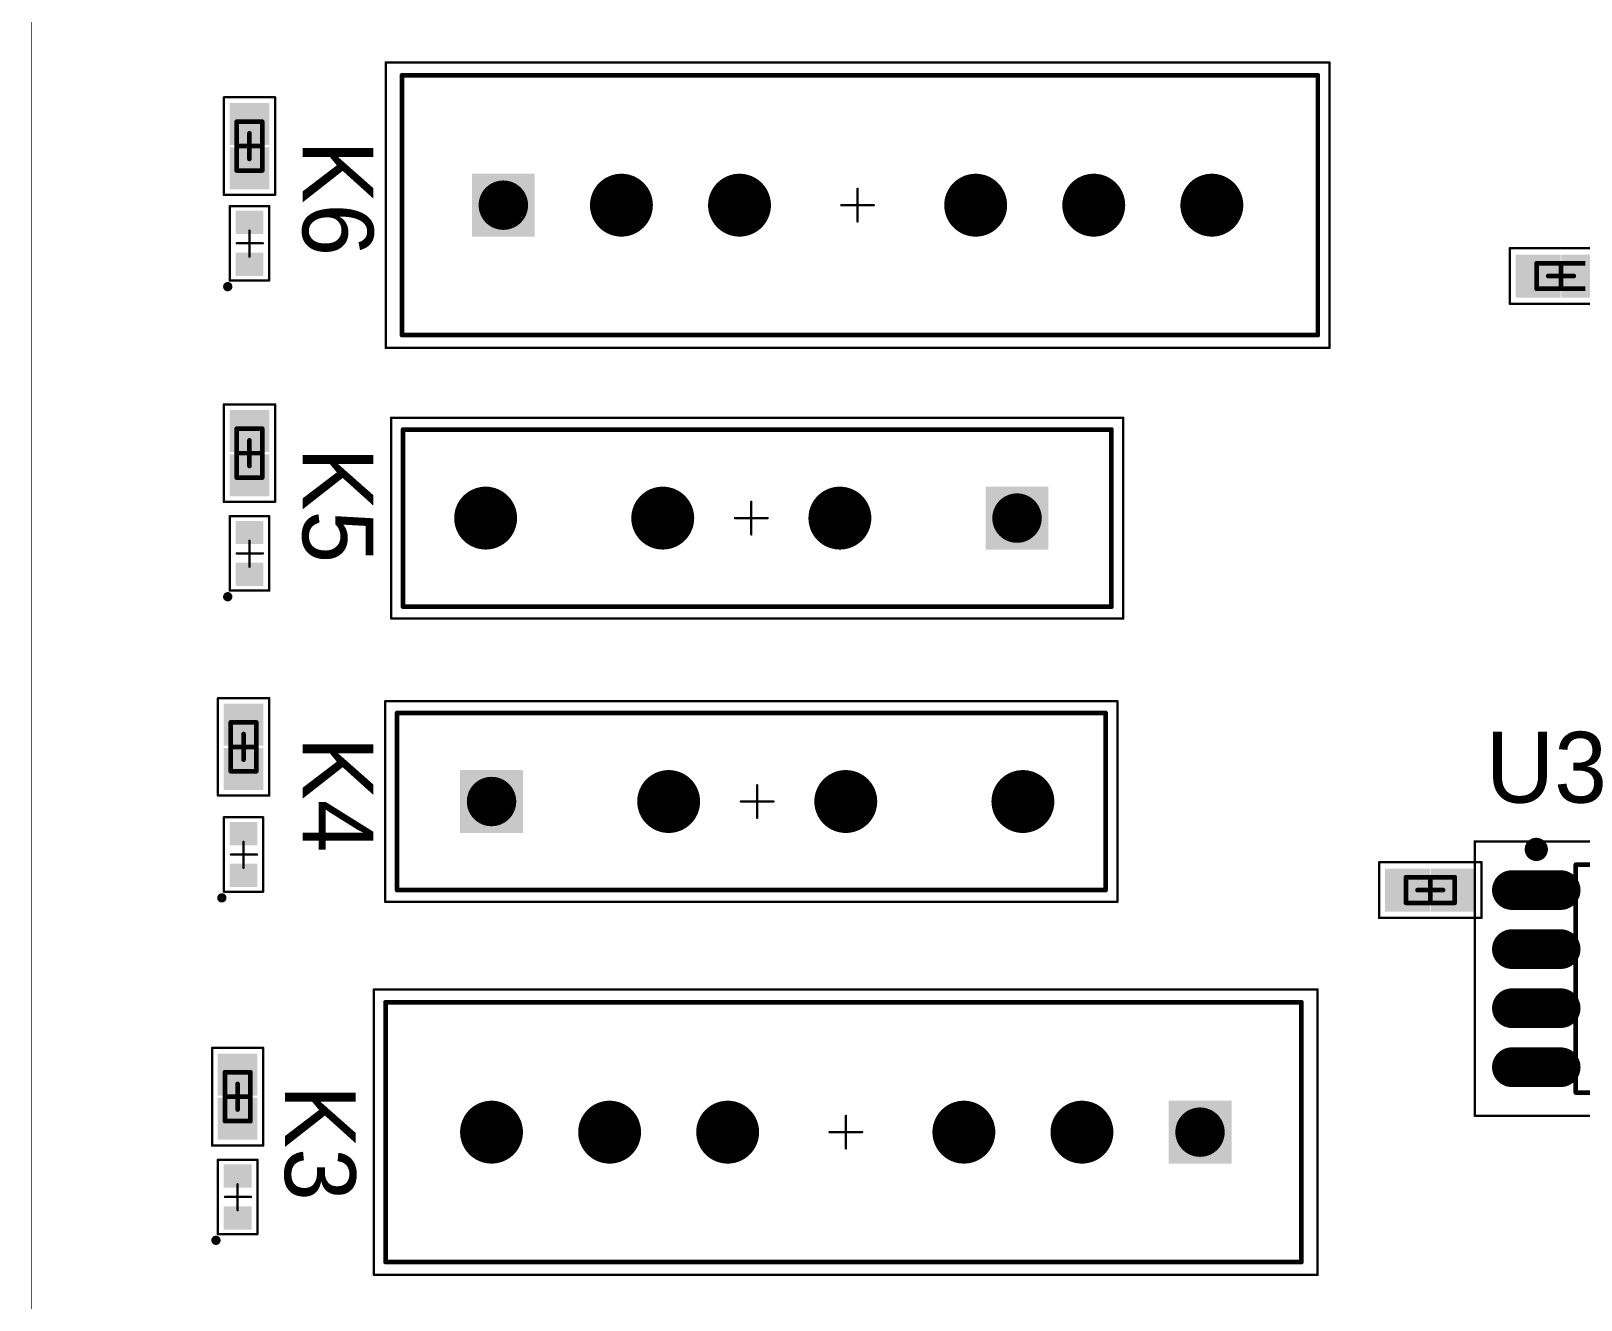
# Model space of a CAD drawing. Header units: millimetres. Extents: x 0 to 100, y 0 to 100.
# Drawn here: x 0 to 33.34, y 24.2 to 51.5 of the extents above; entities that cross this region are included whole.
import ezdxf

# ---------------------------------------------------------------- set-up
doc = ezdxf.new("R2010")
doc.units = ezdxf.units.MM
for name, color, linetype in [('BottomLayer', 5, 'Continuous'), ('BottomSolder', 6, 'Continuous'), ('Mechanical1', 6, 'Continuous'), ('Mechanical13', 56, 'Continuous'), ('Mechanical15', 56, 'Continuous'), ('MidLayer14', 9, 'Continuous'), ('PadHoleLayer', 156, 'Continuous'), ('TopLayer', 1, 'Continuous'), ('TopOverlay', 2, 'Continuous'), ('TopPaste', 8, 'Continuous'), ('TopSolder', 216, 'Continuous')]:
    doc.layers.add(name, color=color, linetype=linetype)

msp = doc.modelspace()

# ---------------------------------------------------------------- linework, layer by layer
at = {"layer": 'BottomLayer', "const_width": 0.575}
for points in [[(12.412, 47.752, 1), (12.988, 47.752, 1)], [(14.952, 47.752, 1), (15.528, 47.752, 1)], [(20.032, 47.752, 1), (20.608, 47.752, 1)], [(22.572, 47.752, 1), (23.148, 47.752, 1)], [(25.112, 47.752, 1), (25.688, 47.752, 1)], [(9.491, 41.021, 1), (10.067, 41.021, 1)], [(13.301, 41.021, 1), (13.877, 41.021, 1)], [(17.111, 41.021, 1), (17.687, 41.021, 1)], [(13.428, 34.925, 1), (14.004, 34.925, 1)], [(17.238, 34.925, 1), (17.814, 34.925, 1)], [(21.048, 34.925, 1), (21.624, 34.925, 1)], [(9.618, 27.813, 1), (10.194, 27.813, 1)], [(12.158, 27.813, 1), (12.734, 27.813, 1)], [(14.698, 27.813, 1), (15.274, 27.813, 1)], [(19.778, 27.813, 1), (20.354, 27.813, 1)], [(22.318, 27.813, 1), (22.894, 27.813, 1)]]:
    msp.add_lwpolyline(points, format="xyb", close=True, dxfattribs=at)
at = {"layer": 'BottomLayer'}
for points in [[(9.585, 48.327), (9.585, 47.177), (10.735, 48.327), (10.735, 47.177)], [(21.784, 40.446), (21.784, 41.596), (20.634, 40.446), (20.634, 41.596)], [(9.331, 35.5), (9.331, 34.35), (10.481, 35.5), (10.481, 34.35)], [(25.721, 27.238), (25.721, 28.388), (24.571, 27.238), (24.571, 28.388)]]:
    msp.add_solid(points, dxfattribs=at)
at = {"layer": 'BottomSolder', "const_width": 0.677}
for points in [[(12.362, 47.752, 1), (13.038, 47.752, 1)], [(14.902, 47.752, 1), (15.578, 47.752, 1)], [(19.982, 47.752, 1), (20.658, 47.752, 1)], [(22.522, 47.752, 1), (23.198, 47.752, 1)], [(25.062, 47.752, 1), (25.738, 47.752, 1)], [(9.441, 41.021, 1), (10.117, 41.021, 1)], [(13.251, 41.021, 1), (13.927, 41.021, 1)], [(17.061, 41.021, 1), (17.737, 41.021, 1)], [(13.378, 34.925, 1), (14.054, 34.925, 1)], [(17.188, 34.925, 1), (17.864, 34.925, 1)], [(20.998, 34.925, 1), (21.674, 34.925, 1)], [(9.568, 27.813, 1), (10.244, 27.813, 1)], [(12.108, 27.813, 1), (12.784, 27.813, 1)], [(14.648, 27.813, 1), (15.324, 27.813, 1)], [(19.728, 27.813, 1), (20.404, 27.813, 1)], [(22.268, 27.813, 1), (22.944, 27.813, 1)]]:
    msp.add_lwpolyline(points, format="xyb", close=True, dxfattribs=at)
at = {"layer": 'BottomSolder'}
for points in [[(9.483, 48.429), (9.483, 47.075), (10.837, 48.429), (10.837, 47.075)], [(21.886, 40.344), (21.886, 41.698), (20.532, 40.344), (20.532, 41.698)], [(9.229, 35.602), (9.229, 34.248), (10.583, 35.602), (10.583, 34.248)], [(25.823, 27.136), (25.823, 28.49), (24.469, 27.136), (24.469, 28.49)]]:
    msp.add_solid(points, dxfattribs=at)
at = {"layer": 'Mechanical1', "const_width": 0.0127}
msp.add_lwpolyline([(0.006, 0.006), (0.006, 100.006)], dxfattribs=at)
at = {"layer": 'Mechanical13'}
for points, const_width in [([(7.98, 44.958), (7.98, 50.546)], 0.1), ([(7.98, 50.546), (27.68, 50.546)], 0.1), ([(27.68, 44.958), (27.68, 50.546)], 0.1), ([(4.424, 49.547), (4.974, 49.547)], 0.1), ([(4.424, 48.497), (4.424, 49.547)], 0.1), ([(4.974, 48.497), (4.974, 49.547)], 0.1), ([(4.424, 48.497), (4.974, 48.497)], 0.1), ([(4.274, 46.132), (4.274, 47.732)], 0.05), ([(4.274, 47.732), (5.124, 47.732)], 0.05), ([(5.124, 46.132), (5.124, 47.732)], 0.05), ([(32.386, 45.953), (32.386, 46.503)], 0.1), ([(32.386, 46.503), (33.436, 46.503)], 0.1), ([(4.274, 46.132), (5.124, 46.132)], 0.05), ([(32.386, 45.953), (33.436, 45.953)], 0.1), ([(7.98, 44.958), (27.68, 44.958)], 0.1), ([(4.424, 42.943), (4.974, 42.943)], 0.1), ([(4.424, 41.893), (4.424, 42.943)], 0.1), ([(4.974, 41.893), (4.974, 42.943)], 0.1), ([(8.001, 42.926), (23.241, 42.926)], 0.101), ([(8.001, 39.116), (8.001, 42.926)], 0.101), ([(23.241, 39.116), (23.241, 42.926)], 0.101), ([(4.424, 41.893), (4.974, 41.893)], 0.1), ([(4.274, 39.462), (4.274, 41.062)], 0.05), ([(4.274, 41.062), (5.124, 41.062)], 0.05), ([(5.124, 39.462), (5.124, 41.062)], 0.05), ([(4.274, 39.462), (5.124, 39.462)], 0.05), ([(8.001, 39.116), (23.241, 39.116)], 0.101), ([(4.297, 36.626), (4.847, 36.626)], 0.1), ([(4.297, 35.576), (4.297, 36.626)], 0.1), ([(4.847, 35.576), (4.847, 36.626)], 0.1), ([(7.874, 36.83), (23.114, 36.83)], 0.101), ([(7.874, 33.02), (7.874, 36.83)], 0.101), ([(23.114, 33.02), (23.114, 36.83)], 0.101), ([(4.297, 35.576), (4.847, 35.576)], 0.1), ([(4.147, 32.985), (4.147, 34.585)], 0.05), ([(4.147, 34.585), (4.997, 34.585)], 0.05), ([(4.997, 32.985), (4.997, 34.585)], 0.05), ([(29.574, 32.745), (29.574, 33.295)], 0.1), ([(29.574, 33.295), (30.624, 33.295)], 0.1), ([(30.624, 32.745), (30.624, 33.295)], 0.1), ([(33.229, 28.665), (33.229, 33.565)], 0.1), ([(33.229, 33.565), (37.129, 33.565)], 0.1), ([(4.147, 32.985), (4.997, 32.985)], 0.05), ([(7.874, 33.02), (23.114, 33.02)], 0.101), ([(29.574, 32.745), (30.624, 32.745)], 0.1), ([(7.626, 30.607), (27.326, 30.607)], 0.1), ([(7.626, 25.019), (7.626, 30.607)], 0.1), ([(27.326, 25.019), (27.326, 30.607)], 0.1), ([(4.17, 29.1), (4.72, 29.1)], 0.1), ([(4.17, 28.05), (4.17, 29.1)], 0.1), ([(4.72, 28.05), (4.72, 29.1)], 0.1), ([(33.229, 28.665), (37.129, 28.665)], 0.1), ([(4.17, 28.05), (4.72, 28.05)], 0.1), ([(4.02, 25.619), (4.02, 27.219)], 0.05), ([(4.02, 27.219), (4.87, 27.219)], 0.05), ([(4.87, 25.619), (4.87, 27.219)], 0.05), ([(4.02, 25.619), (4.87, 25.619)], 0.05), ([(7.626, 25.019), (27.326, 25.019)], 0.1)]:
    msp.add_lwpolyline(points, dxfattribs=dict(at, const_width=const_width))
for points, const_width in [([(7.955, 50.546, 1), (8.005, 50.546, 1)], 0.05), ([(7.955, 50.546, 1), (8.005, 50.546, 1)], 0.05), ([(27.655, 50.546, 1), (27.705, 50.546, 1)], 0.05), ([(27.655, 50.546, 1), (27.705, 50.546, 1)], 0.05), ([(4.399, 49.547, 1), (4.449, 49.547, 1)], 0.05), ([(4.399, 49.547, 1), (4.449, 49.547, 1)], 0.05), ([(4.949, 49.547, 1), (4.999, 49.547, 1)], 0.05), ([(4.949, 49.547, 1), (4.999, 49.547, 1)], 0.05), ([(4.399, 48.497, 1), (4.449, 48.497, 1)], 0.05), ([(4.399, 48.497, 1), (4.449, 48.497, 1)], 0.05), ([(4.949, 48.497, 1), (4.999, 48.497, 1)], 0.05), ([(4.949, 48.497, 1), (4.999, 48.497, 1)], 0.05), ([(4.262, 47.732, 1), (4.286, 47.732, 1)], 0.025), ([(4.262, 47.732, 1), (4.286, 47.732, 1)], 0.025), ([(5.112, 47.732, 1), (5.136, 47.732, 1)], 0.025), ([(5.112, 47.732, 1), (5.136, 47.732, 1)], 0.025), ([(32.361, 46.503, 1), (32.411, 46.503, 1)], 0.05), ([(32.361, 46.503, 1), (32.411, 46.503, 1)], 0.05), ([(4.262, 46.132, 1), (4.286, 46.132, 1)], 0.025), ([(4.262, 46.132, 1), (4.286, 46.132, 1)], 0.025), ([(5.112, 46.132, 1), (5.136, 46.132, 1)], 0.025), ([(5.112, 46.132, 1), (5.136, 46.132, 1)], 0.025), ([(32.361, 45.953, 1), (32.411, 45.953, 1)], 0.05), ([(32.361, 45.953, 1), (32.411, 45.953, 1)], 0.05), ([(7.955, 44.958, 1), (8.005, 44.958, 1)], 0.05), ([(7.955, 44.958, 1), (8.005, 44.958, 1)], 0.05), ([(27.655, 44.958, 1), (27.705, 44.958, 1)], 0.05), ([(27.655, 44.958, 1), (27.705, 44.958, 1)], 0.05), ([(4.399, 42.943, 1), (4.449, 42.943, 1)], 0.05), ([(4.399, 42.943, 1), (4.449, 42.943, 1)], 0.05), ([(4.949, 42.943, 1), (4.999, 42.943, 1)], 0.05), ([(4.949, 42.943, 1), (4.999, 42.943, 1)], 0.05), ([(7.976, 42.926, 1), (8.026, 42.926, 1)], 0.0504), ([(7.976, 42.926, 1), (8.026, 42.926, 1)], 0.0504), ([(23.216, 42.926, 1), (23.266, 42.926, 1)], 0.0504), ([(23.216, 42.926, 1), (23.266, 42.926, 1)], 0.0504), ([(4.399, 41.893, 1), (4.449, 41.893, 1)], 0.05), ([(4.399, 41.893, 1), (4.449, 41.893, 1)], 0.05), ([(4.949, 41.893, 1), (4.999, 41.893, 1)], 0.05), ([(4.949, 41.893, 1), (4.999, 41.893, 1)], 0.05), ([(4.262, 41.062, 1), (4.286, 41.062, 1)], 0.025), ([(4.262, 41.062, 1), (4.286, 41.062, 1)], 0.025), ([(5.112, 41.062, 1), (5.136, 41.062, 1)], 0.025), ([(5.112, 41.062, 1), (5.136, 41.062, 1)], 0.025), ([(4.262, 39.462, 1), (4.286, 39.462, 1)], 0.025), ([(4.262, 39.462, 1), (4.286, 39.462, 1)], 0.025), ([(5.112, 39.462, 1), (5.136, 39.462, 1)], 0.025), ([(5.112, 39.462, 1), (5.136, 39.462, 1)], 0.025), ([(7.976, 39.116, 1), (8.026, 39.116, 1)], 0.0504), ([(7.976, 39.116, 1), (8.026, 39.116, 1)], 0.0504), ([(23.216, 39.116, 1), (23.266, 39.116, 1)], 0.0504), ([(23.216, 39.116, 1), (23.266, 39.116, 1)], 0.0504), ([(4.272, 36.626, 1), (4.322, 36.626, 1)], 0.05), ([(4.272, 36.626, 1), (4.322, 36.626, 1)], 0.05), ([(4.822, 36.626, 1), (4.872, 36.626, 1)], 0.05), ([(4.822, 36.626, 1), (4.872, 36.626, 1)], 0.05), ([(7.849, 36.83, 1), (7.899, 36.83, 1)], 0.0504), ([(7.849, 36.83, 1), (7.899, 36.83, 1)], 0.0504), ([(23.089, 36.83, 1), (23.139, 36.83, 1)], 0.0504), ([(23.089, 36.83, 1), (23.139, 36.83, 1)], 0.0504), ([(4.272, 35.576, 1), (4.322, 35.576, 1)], 0.05), ([(4.272, 35.576, 1), (4.322, 35.576, 1)], 0.05), ([(4.822, 35.576, 1), (4.872, 35.576, 1)], 0.05), ([(4.822, 35.576, 1), (4.872, 35.576, 1)], 0.05), ([(4.135, 34.585, 1), (4.159, 34.585, 1)], 0.025), ([(4.135, 34.585, 1), (4.159, 34.585, 1)], 0.025), ([(4.985, 34.585, 1), (5.009, 34.585, 1)], 0.025), ([(4.985, 34.585, 1), (5.009, 34.585, 1)], 0.025), ([(29.549, 33.295, 1), (29.599, 33.295, 1)], 0.05), ([(29.549, 33.295, 1), (29.599, 33.295, 1)], 0.05), ([(30.599, 33.295, 1), (30.649, 33.295, 1)], 0.05), ([(30.599, 33.295, 1), (30.649, 33.295, 1)], 0.05), ([(33.204, 33.565, 1), (33.254, 33.565, 1)], 0.05), ([(33.204, 33.565, 1), (33.254, 33.565, 1)], 0.05), ([(4.135, 32.985, 1), (4.159, 32.985, 1)], 0.025), ([(4.135, 32.985, 1), (4.159, 32.985, 1)], 0.025), ([(4.985, 32.985, 1), (5.009, 32.985, 1)], 0.025), ([(4.985, 32.985, 1), (5.009, 32.985, 1)], 0.025), ([(7.849, 33.02, 1), (7.899, 33.02, 1)], 0.0504), ([(7.849, 33.02, 1), (7.899, 33.02, 1)], 0.0504), ([(23.089, 33.02, 1), (23.139, 33.02, 1)], 0.0504), ([(23.089, 33.02, 1), (23.139, 33.02, 1)], 0.0504), ([(29.549, 32.745, 1), (29.599, 32.745, 1)], 0.05), ([(29.549, 32.745, 1), (29.599, 32.745, 1)], 0.05), ([(30.599, 32.745, 1), (30.649, 32.745, 1)], 0.05), ([(30.599, 32.745, 1), (30.649, 32.745, 1)], 0.05), ([(7.601, 30.607, 1), (7.651, 30.607, 1)], 0.05), ([(7.601, 30.607, 1), (7.651, 30.607, 1)], 0.05), ([(27.301, 30.607, 1), (27.351, 30.607, 1)], 0.05), ([(27.301, 30.607, 1), (27.351, 30.607, 1)], 0.05), ([(4.145, 29.1, 1), (4.195, 29.1, 1)], 0.05), ([(4.145, 29.1, 1), (4.195, 29.1, 1)], 0.05), ([(4.695, 29.1, 1), (4.745, 29.1, 1)], 0.05), ([(4.695, 29.1, 1), (4.745, 29.1, 1)], 0.05), ([(33.204, 28.665, 1), (33.254, 28.665, 1)], 0.05), ([(33.204, 28.665, 1), (33.254, 28.665, 1)], 0.05), ([(4.145, 28.05, 1), (4.195, 28.05, 1)], 0.05), ([(4.145, 28.05, 1), (4.195, 28.05, 1)], 0.05), ([(4.695, 28.05, 1), (4.745, 28.05, 1)], 0.05), ([(4.695, 28.05, 1), (4.745, 28.05, 1)], 0.05), ([(4.008, 27.219, 1), (4.032, 27.219, 1)], 0.025), ([(4.008, 27.219, 1), (4.032, 27.219, 1)], 0.025), ([(4.858, 27.219, 1), (4.882, 27.219, 1)], 0.025), ([(4.858, 27.219, 1), (4.882, 27.219, 1)], 0.025), ([(4.008, 25.619, 1), (4.032, 25.619, 1)], 0.025), ([(4.008, 25.619, 1), (4.032, 25.619, 1)], 0.025), ([(4.858, 25.619, 1), (4.882, 25.619, 1)], 0.025), ([(4.858, 25.619, 1), (4.882, 25.619, 1)], 0.025), ([(7.601, 25.019, 1), (7.651, 25.019, 1)], 0.05), ([(7.601, 25.019, 1), (7.651, 25.019, 1)], 0.05), ([(27.301, 25.019, 1), (27.351, 25.019, 1)], 0.05), ([(27.301, 25.019, 1), (27.351, 25.019, 1)], 0.05)]:
    msp.add_lwpolyline(points, format="xyb", close=True, dxfattribs=dict(at, const_width=const_width))
at = {"layer": 'Mechanical15'}
for points, const_width in [([(7.63, 44.682), (7.63, 50.822)], 0.05), ([(7.63, 50.822), (27.93, 50.822)], 0.05), ([(27.93, 44.682), (27.93, 50.822)], 0.05), ([(4.149, 50.072), (5.249, 50.072)], 0.05), ([(4.149, 47.972), (4.149, 50.072)], 0.05), ([(5.249, 47.972), (5.249, 50.072)], 0.05), ([(4.699, 48.747), (4.699, 49.297)], 0.1), ([(4.424, 49.022), (4.974, 49.022)], 0.1), ([(17.78, 47.402), (17.78, 48.102)], 0.05), ([(4.149, 47.972), (5.249, 47.972)], 0.05), ([(4.274, 47.732), (5.124, 47.732)], 0.05), ([(4.274, 46.132), (4.274, 47.732)], 0.05), ([(5.124, 46.132), (5.124, 47.732)], 0.05), ([(17.43, 47.752), (18.13, 47.752)], 0.05), ([(4.699, 46.645), (4.699, 47.205)], 0.05), ([(4.426, 46.932), (4.986, 46.932)], 0.05), ([(31.811, 45.628), (31.811, 46.828)], 0.05), ([(31.811, 46.828), (34.011, 46.828)], 0.05), ([(32.911, 45.953), (32.911, 46.503)], 0.1), ([(4.274, 46.132), (5.124, 46.132)], 0.05), ([(32.636, 46.228), (33.186, 46.228)], 0.1), ([(31.811, 45.628), (34.011, 45.628)], 0.05), ([(7.63, 44.682), (27.93, 44.682)], 0.05), ([(4.149, 43.468), (5.249, 43.468)], 0.05), ([(4.149, 41.368), (4.149, 43.468)], 0.05), ([(5.249, 41.368), (5.249, 43.468)], 0.05), ([(7.747, 38.862), (7.747, 43.18)], 0.05), ([(7.747, 43.18), (23.495, 43.18)], 0.05), ([(23.495, 38.862), (23.495, 43.18)], 0.05), ([(4.699, 42.143), (4.699, 42.693)], 0.1), ([(4.424, 42.418), (4.974, 42.418)], 0.1), ([(4.149, 41.368), (5.249, 41.368)], 0.05), ([(15.494, 40.671), (15.494, 41.371)], 0.05), ([(4.274, 41.062), (5.124, 41.062)], 0.05), ([(4.274, 39.462), (4.274, 41.062)], 0.05), ([(5.124, 39.462), (5.124, 41.062)], 0.05), ([(15.144, 41.021), (15.844, 41.021)], 0.05), ([(4.699, 39.975), (4.699, 40.535)], 0.05), ([(4.426, 40.262), (4.986, 40.262)], 0.05), ([(4.274, 39.462), (5.124, 39.462)], 0.05), ([(7.747, 38.862), (23.495, 38.862)], 0.05), ([(4.022, 37.151), (5.122, 37.151)], 0.05), ([(4.022, 35.051), (4.022, 37.151)], 0.05), ([(5.122, 35.051), (5.122, 37.151)], 0.05), ([(7.62, 32.766), (7.62, 37.084)], 0.05), ([(7.62, 37.084), (23.368, 37.084)], 0.05), ([(23.368, 32.766), (23.368, 37.084)], 0.05), ([(4.572, 35.826), (4.572, 36.376)], 0.1), ([(4.297, 36.101), (4.847, 36.101)], 0.1), ([(4.022, 35.051), (5.122, 35.051)], 0.05), ([(15.621, 34.575), (15.621, 35.275)], 0.05), ([(15.271, 34.925), (15.971, 34.925)], 0.05), ([(4.147, 34.585), (4.997, 34.585)], 0.05), ([(4.147, 32.985), (4.147, 34.585)], 0.05), ([(4.997, 32.985), (4.997, 34.585)], 0.05), ([(4.572, 33.498), (4.572, 34.058)], 0.05), ([(31.054, 28.165), (31.054, 34.065)], 0.05), ([(31.054, 34.065), (39.304, 34.065)], 0.05), ([(4.299, 33.785), (4.859, 33.785)], 0.05), ([(28.999, 32.42), (28.999, 33.62)], 0.05), ([(28.999, 33.62), (31.199, 33.62)], 0.05), ([(30.099, 32.745), (30.099, 33.295)], 0.1), ([(31.199, 32.42), (31.199, 33.62)], 0.05), ([(4.147, 32.985), (4.997, 32.985)], 0.05), ([(29.824, 33.02), (30.374, 33.02)], 0.1), ([(7.62, 32.766), (23.368, 32.766)], 0.05), ([(28.999, 32.42), (31.199, 32.42)], 0.05), ([(7.376, 24.743), (7.376, 30.883)], 0.05), ([(7.376, 30.883), (27.676, 30.883)], 0.05), ([(27.676, 24.743), (27.676, 30.883)], 0.05), ([(3.895, 29.625), (4.995, 29.625)], 0.05), ([(3.895, 27.525), (3.895, 29.625)], 0.05), ([(4.995, 27.525), (4.995, 29.625)], 0.05), ([(4.445, 28.3), (4.445, 28.85)], 0.1), ([(4.17, 28.575), (4.72, 28.575)], 0.1), ([(17.526, 27.463), (17.526, 28.163)], 0.05), ([(31.054, 28.165), (39.304, 28.165)], 0.05), ([(17.176, 27.813), (17.876, 27.813)], 0.05), ([(3.895, 27.525), (4.995, 27.525)], 0.05), ([(4.02, 27.219), (4.87, 27.219)], 0.05), ([(4.02, 25.619), (4.02, 27.219)], 0.05), ([(4.87, 25.619), (4.87, 27.219)], 0.05), ([(4.445, 26.132), (4.445, 26.692)], 0.05), ([(4.172, 26.419), (4.732, 26.419)], 0.05), ([(4.02, 25.619), (4.87, 25.619)], 0.05), ([(7.376, 24.743), (27.676, 24.743)], 0.05)]:
    msp.add_lwpolyline(points, dxfattribs=dict(at, const_width=const_width))
for points, const_width in [([(7.617, 50.822, 1), (7.642, 50.822, 1)], 0.025), ([(7.617, 50.822, 1), (7.642, 50.822, 1)], 0.025), ([(27.918, 50.822, 1), (27.943, 50.822, 1)], 0.025), ([(27.918, 50.822, 1), (27.943, 50.822, 1)], 0.025), ([(4.137, 50.072, 1), (4.162, 50.072, 1)], 0.025), ([(4.137, 50.072, 1), (4.162, 50.072, 1)], 0.025), ([(5.237, 50.072, 1), (5.262, 50.072, 1)], 0.025), ([(5.237, 50.072, 1), (5.262, 50.072, 1)], 0.025), ([(4.674, 49.297, 1), (4.724, 49.297, 1)], 0.05), ([(4.399, 49.022, 1), (4.449, 49.022, 1)], 0.05), ([(4.949, 49.022, 1), (4.999, 49.022, 1)], 0.05), ([(4.674, 48.747, 1), (4.724, 48.747, 1)], 0.05), ([(17.767, 48.102, 1), (17.793, 48.102, 1)], 0.025), ([(4.137, 47.972, 1), (4.162, 47.972, 1)], 0.025), ([(4.137, 47.972, 1), (4.162, 47.972, 1)], 0.025), ([(4.262, 47.732, 1), (4.286, 47.732, 1)], 0.025), ([(4.262, 47.732, 1), (4.286, 47.732, 1)], 0.025), ([(5.112, 47.732, 1), (5.136, 47.732, 1)], 0.025), ([(5.112, 47.732, 1), (5.136, 47.732, 1)], 0.025), ([(5.237, 47.972, 1), (5.262, 47.972, 1)], 0.025), ([(5.237, 47.972, 1), (5.262, 47.972, 1)], 0.025), ([(17.417, 47.752, 1), (17.442, 47.752, 1)], 0.025), ([(18.118, 47.752, 1), (18.143, 47.752, 1)], 0.025), ([(17.767, 47.402, 1), (17.793, 47.402, 1)], 0.025), ([(4.687, 47.205, 1), (4.711, 47.205, 1)], 0.025), ([(4.414, 46.932, 1), (4.439, 46.932, 1)], 0.025), ([(4.974, 46.932, 1), (4.999, 46.932, 1)], 0.025), ([(31.799, 46.828, 1), (31.823, 46.828, 1)], 0.025), ([(31.799, 46.828, 1), (31.823, 46.828, 1)], 0.025), ([(4.687, 46.645, 1), (4.711, 46.645, 1)], 0.025), ([(32.886, 46.503, 1), (32.936, 46.503, 1)], 0.05), ([(4.262, 46.132, 1), (4.286, 46.132, 1)], 0.025), ([(4.262, 46.132, 1), (4.286, 46.132, 1)], 0.025), ([(5.112, 46.132, 1), (5.136, 46.132, 1)], 0.025), ([(5.112, 46.132, 1), (5.136, 46.132, 1)], 0.025), ([(32.611, 46.228, 1), (32.661, 46.228, 1)], 0.05), ([(33.161, 46.228, 1), (33.211, 46.228, 1)], 0.05), ([(32.886, 45.953, 1), (32.936, 45.953, 1)], 0.05), ([(31.799, 45.628, 1), (31.823, 45.628, 1)], 0.025), ([(31.799, 45.628, 1), (31.823, 45.628, 1)], 0.025), ([(7.617, 44.682, 1), (7.642, 44.682, 1)], 0.025), ([(7.617, 44.682, 1), (7.642, 44.682, 1)], 0.025), ([(27.918, 44.682, 1), (27.943, 44.682, 1)], 0.025), ([(27.918, 44.682, 1), (27.943, 44.682, 1)], 0.025), ([(4.137, 43.468, 1), (4.162, 43.468, 1)], 0.025), ([(4.137, 43.468, 1), (4.162, 43.468, 1)], 0.025), ([(5.237, 43.468, 1), (5.262, 43.468, 1)], 0.025), ([(5.237, 43.468, 1), (5.262, 43.468, 1)], 0.025), ([(7.734, 43.18, 1), (7.76, 43.18, 1)], 0.025), ([(7.734, 43.18, 1), (7.76, 43.18, 1)], 0.025), ([(23.482, 43.18, 1), (23.508, 43.18, 1)], 0.025), ([(23.482, 43.18, 1), (23.508, 43.18, 1)], 0.025), ([(4.674, 42.693, 1), (4.724, 42.693, 1)], 0.05), ([(4.399, 42.418, 1), (4.449, 42.418, 1)], 0.05), ([(4.949, 42.418, 1), (4.999, 42.418, 1)], 0.05), ([(4.674, 42.143, 1), (4.724, 42.143, 1)], 0.05), ([(4.137, 41.368, 1), (4.162, 41.368, 1)], 0.025), ([(4.137, 41.368, 1), (4.162, 41.368, 1)], 0.025), ([(5.237, 41.368, 1), (5.262, 41.368, 1)], 0.025), ([(5.237, 41.368, 1), (5.262, 41.368, 1)], 0.025), ([(15.481, 41.371, 1), (15.507, 41.371, 1)], 0.025), ([(4.262, 41.062, 1), (4.286, 41.062, 1)], 0.025), ([(4.262, 41.062, 1), (4.286, 41.062, 1)], 0.025), ([(5.112, 41.062, 1), (5.136, 41.062, 1)], 0.025), ([(5.112, 41.062, 1), (5.136, 41.062, 1)], 0.025), ([(15.131, 41.021, 1), (15.156, 41.021, 1)], 0.025), ([(15.832, 41.021, 1), (15.857, 41.021, 1)], 0.025), ([(15.481, 40.671, 1), (15.507, 40.671, 1)], 0.025), ([(4.687, 40.535, 1), (4.711, 40.535, 1)], 0.025), ([(4.414, 40.262, 1), (4.439, 40.262, 1)], 0.025), ([(4.974, 40.262, 1), (4.999, 40.262, 1)], 0.025), ([(4.687, 39.975, 1), (4.711, 39.975, 1)], 0.025), ([(4.262, 39.462, 1), (4.286, 39.462, 1)], 0.025), ([(4.262, 39.462, 1), (4.286, 39.462, 1)], 0.025), ([(5.112, 39.462, 1), (5.136, 39.462, 1)], 0.025), ([(5.112, 39.462, 1), (5.136, 39.462, 1)], 0.025), ([(7.734, 38.862, 1), (7.76, 38.862, 1)], 0.025), ([(7.734, 38.862, 1), (7.76, 38.862, 1)], 0.025), ([(23.482, 38.862, 1), (23.508, 38.862, 1)], 0.025), ([(23.482, 38.862, 1), (23.508, 38.862, 1)], 0.025), ([(4.01, 37.151, 1), (4.035, 37.151, 1)], 0.025), ([(4.01, 37.151, 1), (4.035, 37.151, 1)], 0.025), ([(5.11, 37.151, 1), (5.135, 37.151, 1)], 0.025), ([(5.11, 37.151, 1), (5.135, 37.151, 1)], 0.025), ([(7.607, 37.084, 1), (7.633, 37.084, 1)], 0.025), ([(7.607, 37.084, 1), (7.633, 37.084, 1)], 0.025), ([(23.355, 37.084, 1), (23.381, 37.084, 1)], 0.025), ([(23.355, 37.084, 1), (23.381, 37.084, 1)], 0.025), ([(4.547, 36.376, 1), (4.597, 36.376, 1)], 0.05), ([(4.272, 36.101, 1), (4.322, 36.101, 1)], 0.05), ([(4.822, 36.101, 1), (4.872, 36.101, 1)], 0.05), ([(4.547, 35.826, 1), (4.597, 35.826, 1)], 0.05), ([(4.01, 35.051, 1), (4.035, 35.051, 1)], 0.025), ([(4.01, 35.051, 1), (4.035, 35.051, 1)], 0.025), ([(5.11, 35.051, 1), (5.135, 35.051, 1)], 0.025), ([(5.11, 35.051, 1), (5.135, 35.051, 1)], 0.025), ([(15.608, 35.275, 1), (15.634, 35.275, 1)], 0.025), ([(15.258, 34.925, 1), (15.283, 34.925, 1)], 0.025), ([(15.959, 34.925, 1), (15.984, 34.925, 1)], 0.025), ([(4.135, 34.585, 1), (4.159, 34.585, 1)], 0.025), ([(4.135, 34.585, 1), (4.159, 34.585, 1)], 0.025), ([(4.985, 34.585, 1), (5.009, 34.585, 1)], 0.025), ([(4.985, 34.585, 1), (5.009, 34.585, 1)], 0.025), ([(15.608, 34.575, 1), (15.634, 34.575, 1)], 0.025), ([(4.56, 34.058, 1), (4.584, 34.058, 1)], 0.025), ([(31.042, 34.065, 1), (31.066, 34.065, 1)], 0.025), ([(31.042, 34.065, 1), (31.066, 34.065, 1)], 0.025), ([(4.287, 33.785, 1), (4.312, 33.785, 1)], 0.025), ([(4.847, 33.785, 1), (4.872, 33.785, 1)], 0.025), ([(4.56, 33.498, 1), (4.584, 33.498, 1)], 0.025), ([(28.987, 33.62, 1), (29.012, 33.62, 1)], 0.025), ([(28.987, 33.62, 1), (29.012, 33.62, 1)], 0.025), ([(30.074, 33.295, 1), (30.124, 33.295, 1)], 0.05), ([(31.187, 33.62, 1), (31.211, 33.62, 1)], 0.025), ([(31.187, 33.62, 1), (31.211, 33.62, 1)], 0.025), ([(4.135, 32.985, 1), (4.159, 32.985, 1)], 0.025), ([(4.135, 32.985, 1), (4.159, 32.985, 1)], 0.025), ([(4.985, 32.985, 1), (5.009, 32.985, 1)], 0.025), ([(4.985, 32.985, 1), (5.009, 32.985, 1)], 0.025), ([(29.799, 33.02, 1), (29.849, 33.02, 1)], 0.05), ([(30.349, 33.02, 1), (30.399, 33.02, 1)], 0.05), ([(7.607, 32.766, 1), (7.633, 32.766, 1)], 0.025), ([(7.607, 32.766, 1), (7.633, 32.766, 1)], 0.025), ([(23.355, 32.766, 1), (23.381, 32.766, 1)], 0.025), ([(23.355, 32.766, 1), (23.381, 32.766, 1)], 0.025), ([(30.074, 32.745, 1), (30.124, 32.745, 1)], 0.05), ([(28.987, 32.42, 1), (29.012, 32.42, 1)], 0.025), ([(28.987, 32.42, 1), (29.012, 32.42, 1)], 0.025), ([(31.187, 32.42, 1), (31.211, 32.42, 1)], 0.025), ([(31.187, 32.42, 1), (31.211, 32.42, 1)], 0.025), ([(7.363, 30.883, 1), (7.388, 30.883, 1)], 0.025), ([(7.363, 30.883, 1), (7.388, 30.883, 1)], 0.025), ([(27.664, 30.883, 1), (27.689, 30.883, 1)], 0.025), ([(27.664, 30.883, 1), (27.689, 30.883, 1)], 0.025), ([(3.883, 29.625, 1), (3.908, 29.625, 1)], 0.025), ([(3.883, 29.625, 1), (3.908, 29.625, 1)], 0.025), ([(4.983, 29.625, 1), (5.008, 29.625, 1)], 0.025), ([(4.983, 29.625, 1), (5.008, 29.625, 1)], 0.025), ([(4.42, 28.85, 1), (4.47, 28.85, 1)], 0.05), ([(4.145, 28.575, 1), (4.195, 28.575, 1)], 0.05), ([(4.42, 28.3, 1), (4.47, 28.3, 1)], 0.05), ([(4.695, 28.575, 1), (4.745, 28.575, 1)], 0.05), ([(17.513, 28.163, 1), (17.539, 28.163, 1)], 0.025), ([(31.042, 28.165, 1), (31.066, 28.165, 1)], 0.025), ([(31.042, 28.165, 1), (31.066, 28.165, 1)], 0.025), ([(17.163, 27.813, 1), (17.188, 27.813, 1)], 0.025), ([(17.864, 27.813, 1), (17.889, 27.813, 1)], 0.025), ([(3.883, 27.525, 1), (3.908, 27.525, 1)], 0.025), ([(3.883, 27.525, 1), (3.908, 27.525, 1)], 0.025), ([(4.983, 27.525, 1), (5.008, 27.525, 1)], 0.025), ([(4.983, 27.525, 1), (5.008, 27.525, 1)], 0.025), ([(17.513, 27.463, 1), (17.539, 27.463, 1)], 0.025), ([(4.008, 27.219, 1), (4.032, 27.219, 1)], 0.025), ([(4.008, 27.219, 1), (4.032, 27.219, 1)], 0.025), ([(4.858, 27.219, 1), (4.882, 27.219, 1)], 0.025), ([(4.858, 27.219, 1), (4.882, 27.219, 1)], 0.025), ([(4.433, 26.692, 1), (4.457, 26.692, 1)], 0.025), ([(4.16, 26.419, 1), (4.185, 26.419, 1)], 0.025), ([(4.72, 26.419, 1), (4.745, 26.419, 1)], 0.025), ([(4.433, 26.132, 1), (4.457, 26.132, 1)], 0.025), ([(4.008, 25.619, 1), (4.032, 25.619, 1)], 0.025), ([(4.008, 25.619, 1), (4.032, 25.619, 1)], 0.025), ([(4.858, 25.619, 1), (4.882, 25.619, 1)], 0.025), ([(4.858, 25.619, 1), (4.882, 25.619, 1)], 0.025), ([(7.363, 24.743, 1), (7.388, 24.743, 1)], 0.025), ([(7.363, 24.743, 1), (7.388, 24.743, 1)], 0.025), ([(27.664, 24.743, 1), (27.689, 24.743, 1)], 0.025), ([(27.664, 24.743, 1), (27.689, 24.743, 1)], 0.025)]:
    msp.add_lwpolyline(points, format="xyb", close=True, dxfattribs=dict(at, const_width=const_width))
at = {"layer": 'MidLayer14'}
for points, const_width in [([(9.894, 47.752, 1), (10.426, 47.752, 1)], 0.531), ([(12.412, 47.752, 1), (12.988, 47.752, 1)], 0.575), ([(14.952, 47.752, 1), (15.528, 47.752, 1)], 0.575), ([(20.032, 47.752, 1), (20.608, 47.752, 1)], 0.575), ([(22.572, 47.752, 1), (23.148, 47.752, 1)], 0.575), ([(25.112, 47.752, 1), (25.688, 47.752, 1)], 0.575), ([(9.491, 41.021, 1), (10.067, 41.021, 1)], 0.575), ([(13.301, 41.021, 1), (13.877, 41.021, 1)], 0.575), ([(17.111, 41.021, 1), (17.687, 41.021, 1)], 0.575), ([(20.943, 41.021, 1), (21.475, 41.021, 1)], 0.531), ([(9.64, 34.925, 1), (10.172, 34.925, 1)], 0.531), ([(13.428, 34.925, 1), (14.004, 34.925, 1)], 0.575), ([(17.238, 34.925, 1), (17.814, 34.925, 1)], 0.575), ([(21.048, 34.925, 1), (21.624, 34.925, 1)], 0.575), ([(9.618, 27.813, 1), (10.194, 27.813, 1)], 0.575), ([(12.158, 27.813, 1), (12.734, 27.813, 1)], 0.575), ([(14.698, 27.813, 1), (15.274, 27.813, 1)], 0.575), ([(19.778, 27.813, 1), (20.354, 27.813, 1)], 0.575), ([(22.318, 27.813, 1), (22.894, 27.813, 1)], 0.575), ([(24.88, 27.813, 1), (25.412, 27.813, 1)], 0.531)]:
    msp.add_lwpolyline(points, format="xyb", close=True, dxfattribs=dict(at, const_width=const_width))
at = {"layer": 'PadHoleLayer', "const_width": 0.375}
for points in [[(9.972, 47.752, 1), (10.348, 47.752, 1)], [(12.512, 47.752, 1), (12.888, 47.752, 1)], [(15.052, 47.752, 1), (15.428, 47.752, 1)], [(20.132, 47.752, 1), (20.508, 47.752, 1)], [(22.672, 47.752, 1), (23.048, 47.752, 1)], [(25.212, 47.752, 1), (25.588, 47.752, 1)], [(9.591, 41.021, 1), (9.967, 41.021, 1)], [(13.401, 41.021, 1), (13.777, 41.021, 1)], [(17.211, 41.021, 1), (17.587, 41.021, 1)], [(21.021, 41.021, 1), (21.397, 41.021, 1)], [(9.718, 34.925, 1), (10.094, 34.925, 1)], [(13.528, 34.925, 1), (13.904, 34.925, 1)], [(17.338, 34.925, 1), (17.714, 34.925, 1)], [(21.148, 34.925, 1), (21.524, 34.925, 1)], [(9.718, 27.813, 1), (10.094, 27.813, 1)], [(12.258, 27.813, 1), (12.634, 27.813, 1)], [(14.798, 27.813, 1), (15.174, 27.813, 1)], [(19.878, 27.813, 1), (20.254, 27.813, 1)], [(22.418, 27.813, 1), (22.794, 27.813, 1)], [(24.958, 27.813, 1), (25.334, 27.813, 1)]]:
    msp.add_lwpolyline(points, format="xyb", close=True, dxfattribs=at)
at = {"layer": 'TopLayer'}
for points, const_width in [([(12.412, 47.752, 1), (12.988, 47.752, 1)], 0.575), ([(14.952, 47.752, 1), (15.528, 47.752, 1)], 0.575), ([(20.032, 47.752, 1), (20.608, 47.752, 1)], 0.575), ([(22.572, 47.752, 1), (23.148, 47.752, 1)], 0.575), ([(25.112, 47.752, 1), (25.688, 47.752, 1)], 0.575), ([(9.491, 41.021, 1), (10.067, 41.021, 1)], 0.575), ([(13.301, 41.021, 1), (13.877, 41.021, 1)], 0.575), ([(17.111, 41.021, 1), (17.687, 41.021, 1)], 0.575), ([(13.428, 34.925, 1), (14.004, 34.925, 1)], 0.575), ([(17.238, 34.925, 1), (17.814, 34.925, 1)], 0.575), ([(21.048, 34.925, 1), (21.624, 34.925, 1)], 0.575), ([(31.692, 33.02, 1), (32.017, 33.02, 1)], 0.325), ([(32.741, 33.02, 1), (33.066, 33.02, 1)], 0.325), ([(31.692, 31.75, 1), (32.017, 31.75, 1)], 0.325), ([(32.741, 31.75, 1), (33.066, 31.75, 1)], 0.325), ([(31.692, 30.48, 1), (32.017, 30.48, 1)], 0.325), ([(32.741, 30.48, 1), (33.066, 30.48, 1)], 0.325), ([(31.692, 29.21, 1), (32.017, 29.21, 1)], 0.325), ([(32.741, 29.21, 1), (33.066, 29.21, 1)], 0.325), ([(9.618, 27.813, 1), (10.194, 27.813, 1)], 0.575), ([(12.158, 27.813, 1), (12.734, 27.813, 1)], 0.575), ([(14.698, 27.813, 1), (15.274, 27.813, 1)], 0.575), ([(19.778, 27.813, 1), (20.354, 27.813, 1)], 0.575), ([(22.318, 27.813, 1), (22.894, 27.813, 1)], 0.575)]:
    msp.add_lwpolyline(points, format="xyb", close=True, dxfattribs=dict(at, const_width=const_width))
at = {"layer": 'TopLayer', "const_width": 0.65}
for points in [[(31.854, 33.02), (32.904, 33.02)], [(31.854, 31.75), (32.904, 31.75)], [(31.854, 30.48), (32.904, 30.48)], [(31.854, 29.21), (32.904, 29.21)]]:
    msp.add_lwpolyline(points, dxfattribs=at)
at = {"layer": 'TopLayer'}
for points in [[(4.374, 49.147), (5.024, 49.147), (4.374, 49.847), (5.024, 49.847)], [(4.374, 48.197), (5.024, 48.197), (4.374, 48.897), (5.024, 48.897)], [(9.585, 48.327), (9.585, 47.177), (10.735, 48.327), (10.735, 47.177)], [(4.999, 47.132), (4.999, 47.632), (4.399, 47.132), (4.399, 47.632)], [(4.999, 46.232), (4.999, 46.732), (4.399, 46.232), (4.399, 46.732)], [(32.801, 45.868), (32.801, 46.588), (32.041, 45.868), (32.041, 46.588)], [(33.781, 45.868), (33.781, 46.588), (33.021, 45.868), (33.021, 46.588)], [(4.374, 42.543), (5.024, 42.543), (4.374, 43.243), (5.024, 43.243)], [(4.374, 41.593), (5.024, 41.593), (4.374, 42.293), (5.024, 42.293)], [(21.784, 40.446), (21.784, 41.596), (20.634, 40.446), (20.634, 41.596)], [(4.999, 40.462), (4.999, 40.962), (4.399, 40.462), (4.399, 40.962)], [(4.999, 39.562), (4.999, 40.062), (4.399, 39.562), (4.399, 40.062)], [(4.247, 36.226), (4.897, 36.226), (4.247, 36.926), (4.897, 36.926)], [(4.247, 35.276), (4.897, 35.276), (4.247, 35.976), (4.897, 35.976)], [(9.331, 35.5), (9.331, 34.35), (10.481, 35.5), (10.481, 34.35)], [(4.872, 33.985), (4.872, 34.485), (4.272, 33.985), (4.272, 34.485)], [(4.872, 33.085), (4.872, 33.585), (4.272, 33.085), (4.272, 33.585)], [(29.989, 32.66), (29.989, 33.38), (29.229, 32.66), (29.229, 33.38)], [(30.969, 32.66), (30.969, 33.38), (30.209, 32.66), (30.209, 33.38)], [(4.12, 28.7), (4.77, 28.7), (4.12, 29.4), (4.77, 29.4)], [(4.12, 27.75), (4.77, 27.75), (4.12, 28.45), (4.77, 28.45)], [(25.721, 27.238), (25.721, 28.388), (24.571, 27.238), (24.571, 28.388)], [(4.745, 26.619), (4.745, 27.119), (4.145, 26.619), (4.145, 27.119)], [(4.745, 25.719), (4.745, 26.219), (4.145, 25.719), (4.145, 26.219)]]:
    msp.add_solid(points, dxfattribs=at)
at = {"layer": 'TopOverlay'}
for points, const_width in [([(4.282, 46, 1), (4.182, 46, 1)], 0.1), ([(4.157, 46, 1), (4.207, 46, 1)], 0.05), ([(4.257, 46, 1), (4.307, 46, 1)], 0.05), ([(4.282, 39.33, 1), (4.182, 39.33, 1)], 0.1), ([(4.157, 39.33, 1), (4.207, 39.33, 1)], 0.05), ([(4.257, 39.33, 1), (4.307, 39.33, 1)], 0.05), ([(32.504, 33.895, 1), (32.254, 33.895, 1)], 0.25), ([(32.192, 33.895, 1), (32.316, 33.895, 1)], 0.125), ([(32.442, 33.895, 1), (32.567, 33.895, 1)], 0.125), ([(4.155, 32.853, 1), (4.055, 32.853, 1)], 0.1), ([(4.03, 32.853, 1), (4.08, 32.853, 1)], 0.05), ([(4.13, 32.853, 1), (4.18, 32.853, 1)], 0.05), ([(4.028, 25.487, 1), (3.928, 25.487, 1)], 0.1), ([(3.903, 25.487, 1), (3.953, 25.487, 1)], 0.05), ([(4.003, 25.487, 1), (4.053, 25.487, 1)], 0.05)]:
    msp.add_lwpolyline(points, format="xyb", close=True, dxfattribs=dict(at, const_width=const_width))
at = {"layer": 'TopPaste', "const_width": 0.65}
for points in [[(31.854, 33.02), (32.904, 33.02)], [(31.854, 31.75), (32.904, 31.75)], [(31.854, 30.48), (32.904, 30.48)], [(31.854, 29.21), (32.904, 29.21)]]:
    msp.add_lwpolyline(points, dxfattribs=at)
at = {"layer": 'TopPaste', "const_width": 0.325}
for points in [[(31.692, 33.02, 1), (32.017, 33.02, 1)], [(32.741, 33.02, 1), (33.066, 33.02, 1)], [(31.692, 31.75, 1), (32.017, 31.75, 1)], [(32.741, 31.75, 1), (33.066, 31.75, 1)], [(31.692, 30.48, 1), (32.017, 30.48, 1)], [(32.741, 30.48, 1), (33.066, 30.48, 1)], [(31.692, 29.21, 1), (32.017, 29.21, 1)], [(32.741, 29.21, 1), (33.066, 29.21, 1)]]:
    msp.add_lwpolyline(points, format="xyb", close=True, dxfattribs=at)
at = {"layer": 'TopPaste'}
for points in [[(4.374, 49.147), (5.024, 49.147), (4.374, 49.847), (5.024, 49.847)], [(4.374, 48.197), (5.024, 48.197), (4.374, 48.897), (5.024, 48.897)], [(4.999, 47.132), (4.999, 47.632), (4.399, 47.132), (4.399, 47.632)], [(4.999, 46.232), (4.999, 46.732), (4.399, 46.232), (4.399, 46.732)], [(32.801, 45.868), (32.801, 46.588), (32.041, 45.868), (32.041, 46.588)], [(33.781, 45.868), (33.781, 46.588), (33.021, 45.868), (33.021, 46.588)], [(4.374, 42.543), (5.024, 42.543), (4.374, 43.243), (5.024, 43.243)], [(4.374, 41.593), (5.024, 41.593), (4.374, 42.293), (5.024, 42.293)], [(4.999, 40.462), (4.999, 40.962), (4.399, 40.462), (4.399, 40.962)], [(4.999, 39.562), (4.999, 40.062), (4.399, 39.562), (4.399, 40.062)], [(4.247, 36.226), (4.897, 36.226), (4.247, 36.926), (4.897, 36.926)], [(4.247, 35.276), (4.897, 35.276), (4.247, 35.976), (4.897, 35.976)], [(4.872, 33.985), (4.872, 34.485), (4.272, 33.985), (4.272, 34.485)], [(4.872, 33.085), (4.872, 33.585), (4.272, 33.085), (4.272, 33.585)], [(29.989, 32.66), (29.989, 33.38), (29.229, 32.66), (29.229, 33.38)], [(30.969, 32.66), (30.969, 33.38), (30.209, 32.66), (30.209, 33.38)], [(4.12, 28.7), (4.77, 28.7), (4.12, 29.4), (4.77, 29.4)], [(4.12, 27.75), (4.77, 27.75), (4.12, 28.45), (4.77, 28.45)], [(4.745, 26.619), (4.745, 27.119), (4.145, 26.619), (4.145, 27.119)], [(4.745, 25.719), (4.745, 26.219), (4.145, 25.719), (4.145, 26.219)]]:
    msp.add_solid(points, dxfattribs=at)
at = {"layer": 'TopSolder'}
for points, const_width in [([(12.362, 47.752, 1), (13.038, 47.752, 1)], 0.677), ([(14.902, 47.752, 1), (15.578, 47.752, 1)], 0.677), ([(19.982, 47.752, 1), (20.658, 47.752, 1)], 0.677), ([(22.522, 47.752, 1), (23.198, 47.752, 1)], 0.677), ([(25.062, 47.752, 1), (25.738, 47.752, 1)], 0.677), ([(9.441, 41.021, 1), (10.117, 41.021, 1)], 0.677), ([(13.251, 41.021, 1), (13.927, 41.021, 1)], 0.677), ([(17.061, 41.021, 1), (17.737, 41.021, 1)], 0.677), ([(13.378, 34.925, 1), (14.054, 34.925, 1)], 0.677), ([(17.188, 34.925, 1), (17.864, 34.925, 1)], 0.677), ([(20.998, 34.925, 1), (21.674, 34.925, 1)], 0.677), ([(31.641, 33.02, 1), (32.067, 33.02, 1)], 0.427), ([(32.691, 33.02, 1), (33.117, 33.02, 1)], 0.427), ([(31.641, 31.75, 1), (32.067, 31.75, 1)], 0.427), ([(32.691, 31.75, 1), (33.117, 31.75, 1)], 0.427), ([(31.641, 30.48, 1), (32.067, 30.48, 1)], 0.427), ([(32.691, 30.48, 1), (33.117, 30.48, 1)], 0.427), ([(31.641, 29.21, 1), (32.067, 29.21, 1)], 0.427), ([(32.691, 29.21, 1), (33.117, 29.21, 1)], 0.427), ([(9.568, 27.813, 1), (10.244, 27.813, 1)], 0.677), ([(12.108, 27.813, 1), (12.784, 27.813, 1)], 0.677), ([(14.648, 27.813, 1), (15.324, 27.813, 1)], 0.677), ([(19.728, 27.813, 1), (20.404, 27.813, 1)], 0.677), ([(22.268, 27.813, 1), (22.944, 27.813, 1)], 0.677)]:
    msp.add_lwpolyline(points, format="xyb", close=True, dxfattribs=dict(at, const_width=const_width))
at = {"layer": 'TopSolder', "const_width": 0.853}
for points in [[(31.854, 33.02), (32.904, 33.02)], [(31.854, 31.75), (32.904, 31.75)], [(31.854, 30.48), (32.904, 30.48)], [(31.854, 29.21), (32.904, 29.21)]]:
    msp.add_lwpolyline(points, dxfattribs=at)
at = {"layer": 'TopSolder'}
for points in [[(4.272, 49.045), (5.126, 49.045), (4.272, 49.949), (5.126, 49.949)], [(4.272, 48.095), (5.126, 48.095), (4.272, 48.999), (5.126, 48.999)], [(9.483, 48.429), (9.483, 47.075), (10.837, 48.429), (10.837, 47.075)], [(4.999, 47.132), (4.999, 47.632), (4.399, 47.132), (4.399, 47.632)], [(4.999, 46.232), (4.999, 46.732), (4.399, 46.232), (4.399, 46.732)], [(32.903, 45.766), (32.903, 46.69), (31.939, 45.766), (31.939, 46.69)], [(33.883, 45.766), (33.883, 46.69), (32.919, 45.766), (32.919, 46.69)], [(4.272, 42.441), (5.126, 42.441), (4.272, 43.345), (5.126, 43.345)], [(4.272, 41.491), (5.126, 41.491), (4.272, 42.395), (5.126, 42.395)], [(21.886, 40.344), (21.886, 41.698), (20.532, 40.344), (20.532, 41.698)], [(4.999, 40.462), (4.999, 40.962), (4.399, 40.462), (4.399, 40.962)], [(4.999, 39.562), (4.999, 40.062), (4.399, 39.562), (4.399, 40.062)], [(4.145, 36.124), (4.999, 36.124), (4.145, 37.028), (4.999, 37.028)], [(4.145, 35.174), (4.999, 35.174), (4.145, 36.078), (4.999, 36.078)], [(9.229, 35.602), (9.229, 34.248), (10.583, 35.602), (10.583, 34.248)], [(4.872, 33.985), (4.872, 34.485), (4.272, 33.985), (4.272, 34.485)], [(4.872, 33.085), (4.872, 33.585), (4.272, 33.085), (4.272, 33.585)], [(30.091, 32.558), (30.091, 33.482), (29.127, 32.558), (29.127, 33.482)], [(31.071, 32.558), (31.071, 33.482), (30.107, 32.558), (30.107, 33.482)], [(4.018, 28.598), (4.872, 28.598), (4.018, 29.502), (4.872, 29.502)], [(4.018, 27.648), (4.872, 27.648), (4.018, 28.552), (4.872, 28.552)], [(25.823, 27.136), (25.823, 28.49), (24.469, 27.136), (24.469, 28.49)], [(4.745, 26.619), (4.745, 27.119), (4.145, 26.619), (4.145, 27.119)], [(4.745, 25.719), (4.745, 26.219), (4.145, 25.719), (4.145, 26.219)]]:
    msp.add_solid(points, dxfattribs=at)

# ---------------------------------------------------------------- texts
at = {"layer": 'TopOverlay'}
for s, p in [('K6', (5.842, 49.149)), ('K5', (5.842, 42.545)), ('K4', (5.842, 36.322)), ('K3', (5.461, 28.829))]:
    msp.add_text(s, height=1.524, rotation=270, dxfattribs=at).set_placement(p)
msp.add_text('U3', height=1.524, dxfattribs=at).set_placement((31.293, 34.9))

doc.saveas('drawing.dxf')
